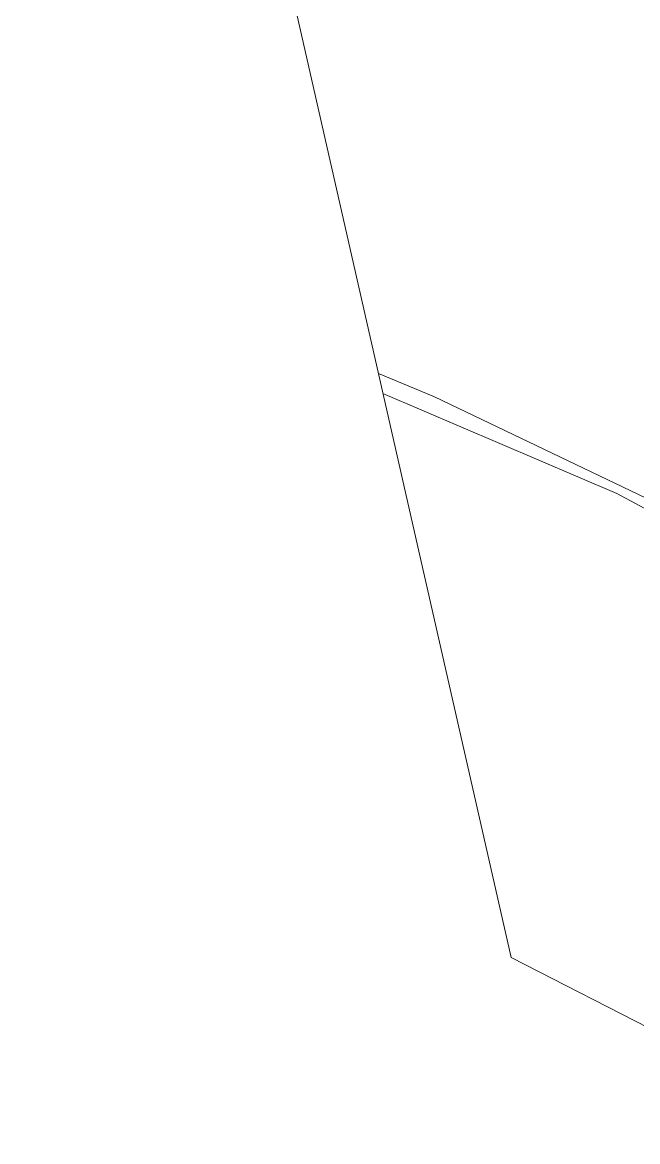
# Model space of a CAD drawing. Header units: inches. Extents: x -827 to 154, y -802 to 207.
# Drawn here: x -505.296 to -504.722, y -203.726 to -202.682 of the extents above; entities that cross this region are included whole.
import ezdxf

# ---------------------------------------------------------------- set-up
doc = ezdxf.new("R2010")
doc.units = ezdxf.units.IN
doc.header["$MEASUREMENT"] = 0
doc.layers.add('Layer0', color=7, linetype='Continuous', lineweight=9)
doc.layers.add('Miter_Saw_Station_skp', color=8, linetype='Continuous', lineweight=9)

# ---------------------------------------------------------------- blocks, each defined once
blk = doc.blocks.new('Miter_Saw_Station_skp_115-402555-Level 1')
at = {"layer": 'Layer0'}
for p, q in [((3.1575, 11.0123), (3.5203, 10.8268)), ((3.1575, 11.0123), (3.5203, 10.8268)), ((3.5203, 10.8268), (4.0124, 8.6614)), ((3.5203, 10.8268), (4.0124, 8.6614))]:
    blk.add_line(p, q, dxfattribs=at)
blk = doc.blocks.new('Miter_Saw_Station_skp_112-402552-Level 1')
blk.add_blockref('Miter_Saw_Station_skp_115-402555-Level 1', (0, 2.5809))
blk = doc.blocks.new('Miter_Saw_Station_skp_111-402551-Level 1')
at = {"layer": 'Layer0'}
for p, q in [((5.1389, 2.6252), (5.4608, 2.471)), ((5.1389, 2.6252), (5.4608, 2.471)), ((5.4608, 2.471), (5.5174, 2.4475)), ((5.4608, 2.471), (5.5174, 2.4475))]:
    blk.add_line(p, q, dxfattribs=at)
blk = doc.blocks.new('Miter_Saw_Station_skp_86-402526-Level 1')
blk.add_blockref('Miter_Saw_Station_skp_111-402551-Level 1', (0, 0))
blk = doc.blocks.new('Miter_Saw_Station_skp_85-402525-Level 1')
at = {"layer": 'Layer0'}
for p, q in [((10.5543, 2.5808), (10.0302, 2.8614)), ((10.0302, 2.8614), (10.5543, 2.5808)), ((10.5543, 2.5808), (10.79, 2.4799)), ((10.5543, 2.5808), (10.79, 2.4799))]:
    blk.add_line(p, q, dxfattribs=at)
blk = doc.blocks.new('Miter_Saw_Station_skp_24-402464-Level 1')
at = {"rotation": 90.00000000000001}
for name, p in [('Miter_Saw_Station_skp_85-402525-Level 1', (25.3046, 0.0713)), ('Miter_Saw_Station_skp_86-402526-Level 1', (25.2921, 5.3485)), ('Miter_Saw_Station_skp_112-402552-Level 1', (35.6646, 7.212))]:
    blk.add_blockref(name, p, dxfattribs=at)
blk = doc.blocks.new('Miter_Saw_Station_skp_1-402441-Level 1')
at = {"xscale": 0.9269999999999998, "yscale": 0.9269999999999998, "zscale": 0.9269999999999998, "rotation": 180}
blk.add_blockref('Miter_Saw_Station_skp_24-402464-Level 1', (27.9036, 71.9204), dxfattribs=at)
blk = doc.blocks.new('Miter_Saw_Station_skp-402418-Level 1')
blk.add_blockref('Miter_Saw_Station_skp_1-402441-Level 1', (0, 0))

msp = doc.modelspace()

# ---------------------------------------------------------------- block references
at = {"layer": 'Miter_Saw_Station_skp', "color": 7, "rotation": 269.9999999999997}
msp.add_blockref('Miter_Saw_Station_skp-402418-Level 1', (-566.811294, -196.282674), dxfattribs=at)

doc.saveas('drawing.dxf')
